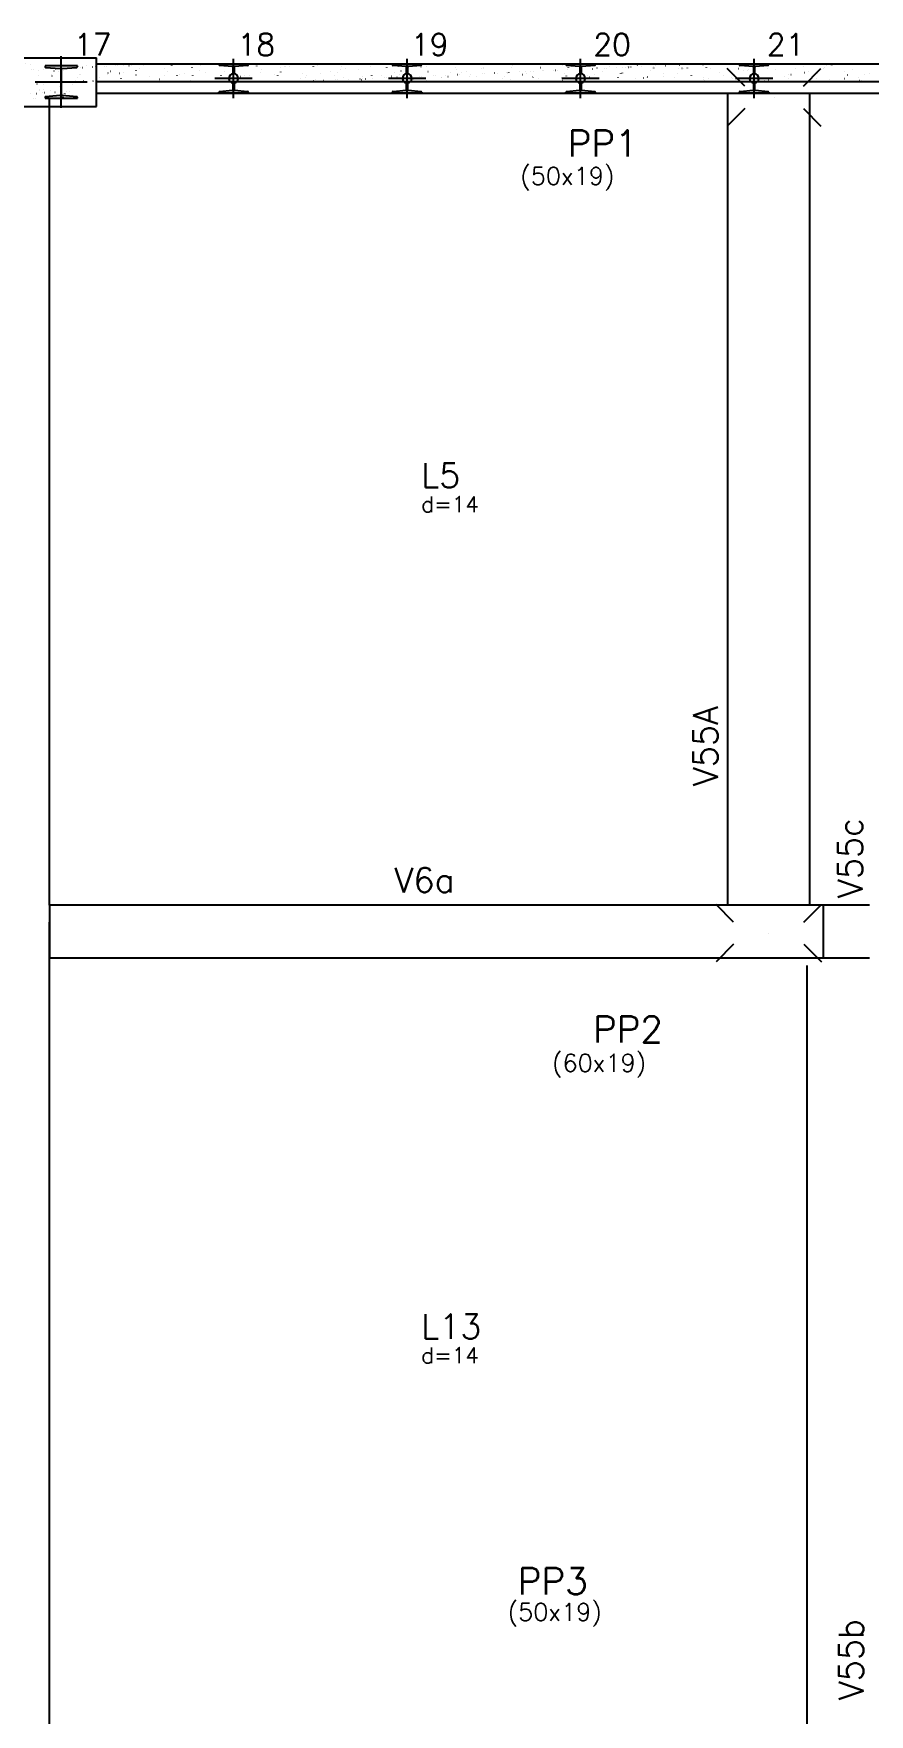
# Model space of a CAD drawing. Extents: x -40810 to 33675, y -2018 to 21213.
# Drawn here: x -4552 to -3839, y 11349 to 12781 of the extents above; entities that cross this region are included whole.
import ezdxf

# ---------------------------------------------------------------- set-up
doc = ezdxf.new("R2010")
doc.units = 0
doc.layers.get('0').update_dxf_attribs({"color": 1, "lineweight": 9})
for name, color, linetype in [('1', 5, 'Continuous'), ('10', 7, 'Continuous'), ('12', 3, 'Continuous'), ('13', 7, 'Continuous'), ('19', 5, 'Continuous'), ('242', 3, 'Continuous'), ('32', 4, 'Continuous'), ('49', 20, 'Continuous'), ('51', 6, 'Continuous'), ('52', 21, 'Continuous'), ('6', 6, 'Continuous'), ('8', 5, 'Continuous'), ('9', 3, 'Continuous'), ('STEPHANIE', 6, 'Continuous')]:
    doc.layers.add(name, color=color, linetype=linetype)
doc.styles.get("Standard").update_dxf_attribs({"font": 'romans.shx', "width": 0.8})

# ---------------------------------------------------------------- blocks, each defined once
blk = doc.blocks.new('_H9EFD498501-005')
for p, q in [((2368.807335, 4541.871545), (2368.852993, 4541.931047)), ((2399.758076, 4541.983515), (2399.767866, 4542.057873)), ((2415.478497, 4542.237576), (2415.553425, 4542.240848)), ((2425.59386, 4542.679223), (2425.668788, 4542.682494)), ((2427.467075, 4542.761009), (2427.542004, 4542.76428)), ((2430.562682, 4542.729282), (2430.635905, 4542.745515)), ((2482.78627, 4542.369462), (2482.79606, 4542.443821)), ((2485.835219, 4542.092351), (2485.908442, 4542.108584)), ((2565.711675, 4541.974647), (2565.721464, 4542.049006)), ((2589.550091, 4542.966596), (2589.559881, 4543.040954)), ((2602.238069, 4542.117126), (2602.311292, 4542.133359)), ((2722.66814, 4543.034715), (2722.741363, 4543.050948)), ((2755.50369, 4542.957729), (2755.513479, 4543.032087)), ((2758.002545, 4543.069584), (2758.014964, 4543.085768)), ((2777.940677, 4542.397784), (2778.0139, 4542.414017)), ((2806.352322, 4542.82886), (2806.397979, 4542.888361)), ((2838.355673, 4542.005226), (2838.365463, 4542.079584)), ((2854.702098, 4542.588136), (2854.747755, 4542.647638)), ((2872.569463, 4542.090464), (2872.644391, 4542.093736)), ((2874.442678, 4542.17225), (2874.517607, 4542.175522)), ((2883.284255, 4542.558282), (2883.359184, 4542.561554)), ((2893.399618, 4542.999928), (2893.474547, 4543.0032)), ((2894.343527, 4542.422559), (2894.41675, 4542.438792)), ((2895.272834, 4543.081715), (2895.347762, 4543.084986)), ((2903.051875, 4542.347412), (2903.097532, 4542.406914)), ((2921.383867, 4542.391174), (2921.393657, 4542.465532)), ((2951.401651, 4542.106689), (2951.447308, 4542.16619)), ((2999.751428, 4541.865965), (2999.797085, 4541.925466)), ((3004.309272, 4541.996359), (3004.319062, 4542.070717)), ((3028.147688, 4542.988308), (3028.157478, 4543.062666)), ((2360.773341, 4540.147915), (2360.773341, 4540.147915)), ((2360.773341, 4540.147915), (2360.773341, 4540.147915)), ((2360.773341, 4539.849098), (2360.773341, 4539.849098)), ((2360.773341, 4539.849098), (2360.773341, 4539.849098)), ((2360.773341, 4539.849098), (2360.773341, 4539.849098)), ((2360.773341, 4531.401439), (2360.773341, 4531.401439)), ((2361.744038, 4540.363114), (2361.81726, 4540.379347)), ((2362.366668, 4528.085768), (2362.366668, 4528.085768)), ((2362.366668, 4528.085768), (2362.366668, 4528.085768)), ((2362.552312, 4533.719839), (2362.597969, 4533.779341)), ((2363.103394, 4539.95083), (2363.178322, 4539.954101)), ((2363.168347, 4534.175131), (2363.178137, 4534.249489)), ((2364.510057, 4528.085768), (2364.510057, 4528.085768)), ((2364.976609, 4540.032616), (2365.051538, 4540.035888)), ((2366.127146, 4528.444268), (2366.200368, 4528.460501)), ((2373.818186, 4540.418648), (2373.893114, 4540.421919)), ((2374.22058, 4528.085768), (2374.22058, 4528.085768)), ((2374.255451, 4528.350644), (2374.265241, 4528.425002)), ((2375.91966, 4540.991566), (2375.92945, 4541.065924)), ((2379.307142, 4531.366203), (2379.380364, 4531.382436)), ((2382.496382, 4528.085768), (2382.496382, 4528.085768)), ((2382.496382, 4528.085768), (2382.496382, 4528.085768)), ((2383.933549, 4540.860294), (2384.008478, 4540.863566)), ((2385.806764, 4540.94208), (2385.881693, 4540.945352)), ((2386.074491, 4528.085768), (2386.074491, 4528.085768)), ((2386.784271, 4533.673854), (2386.829929, 4533.733356)), ((2387.006764, 4535.167079), (2387.016553, 4535.241438)), ((2389.18127, 4536.797683), (2389.226927, 4536.857185)), ((2392.925152, 4541.676806), (2392.970809, 4541.736308)), ((2394.648341, 4541.328112), (2394.72327, 4541.331383)), ((2396.514359, 4535.180951), (2396.587581, 4535.197184)), ((2397.928403, 4528.085768), (2397.928403, 4528.085768)), ((2397.928403, 4528.085768), (2397.928403, 4528.085768)), ((2397.928403, 4528.085768), (2397.928403, 4528.085768)), ((2398.270078, 4530.681043), (2398.279867, 4530.755402)), ((2400.175469, 4535.992599), (2400.248691, 4536.008832)), ((2404.763704, 4541.769758), (2404.838633, 4541.77303)), ((2406.63692, 4541.851545), (2406.711848, 4541.854816)), ((2406.763627, 4528.085768), (2406.763627, 4528.085768)), ((2406.763627, 4528.085768), (2406.763627, 4528.085768)), ((2406.763627, 4528.085768), (2406.763627, 4528.085768)), ((2407.158205, 4528.599993), (2407.203863, 4528.659494)), ((2409.782315, 4528.085768), (2409.782315, 4528.085768)), ((2409.782315, 4528.085768), (2409.782315, 4528.085768)), ((2409.782315, 4528.085768), (2409.782315, 4528.085768)), ((2410.902088, 4533.479116), (2410.947745, 4533.538617)), ((2411.02139, 4537.497479), (2411.03118, 4537.571837)), ((2413.355465, 4538.914534), (2413.428687, 4538.930767)), ((2417.157112, 4541.630821), (2417.202769, 4541.690323)), ((2421.636227, 4528.085768), (2421.636227, 4528.085768)), ((2421.636227, 4528.085768), (2421.636227, 4528.085768)), ((2422.181915, 4532.23068), (2422.191704, 4532.305038)), ((2422.655606, 4528.085768), (2422.655606, 4528.085768)), ((2422.655606, 4528.085768), (2422.655606, 4528.085768)), ((2430.918569, 4529.917623), (2430.991791, 4529.933856)), ((2431.030872, 4528.085768), (2431.030872, 4528.085768)), ((2431.030872, 4528.085768), (2431.030872, 4528.085768)), ((2433.490139, 4528.085768), (2433.490139, 4528.085768)), ((2433.490139, 4528.085768), (2433.490139, 4528.085768)), ((2434.933228, 4539.047115), (2434.943017, 4539.121473)), ((2435.134048, 4533.433131), (2435.179705, 4533.492632)), ((2437.531046, 4536.556959), (2437.576703, 4536.616461)), ((2441.274929, 4541.436082), (2441.320586, 4541.495584)), ((2445.344051, 4528.085768), (2445.344051, 4528.085768)), ((2446.020331, 4533.222628), (2446.030121, 4533.296986)), ((2448.125786, 4533.732371), (2448.199008, 4533.748604)), ((2451.786896, 4534.54402), (2451.860118, 4534.560252)), ((2455.298117, 4528.085768), (2455.298117, 4528.085768)), ((2455.298117, 4528.085768), (2455.298117, 4528.085768)), ((2455.298117, 4528.085768), (2455.298117, 4528.085768)), ((2455.507982, 4528.359269), (2455.553639, 4528.41877)), ((2457.197963, 4528.085768), (2457.197963, 4528.085768)), ((2457.197963, 4528.085768), (2457.197963, 4528.085768)), ((2457.197963, 4528.085768), (2457.197963, 4528.085768)), ((2457.283645, 4528.736592), (2457.293435, 4528.81095)), ((2458.771644, 4540.039063), (2458.781433, 4540.113422)), ((2459.251865, 4533.238392), (2459.297522, 4533.297893)), ((2464.966892, 4537.465954), (2465.040114, 4537.482187)), ((2465.506888, 4541.390097), (2465.552546, 4541.449599)), ((2469.051874, 4528.085768), (2469.051874, 4528.085768)), ((2469.051874, 4528.085768), (2469.051874, 4528.085768)), ((2469.051874, 4528.085768), (2469.051874, 4528.085768)), ((2470.034958, 4535.553027), (2470.044747, 4535.627386)), ((2479.565362, 4528.085768), (2479.565362, 4528.085768)), ((2479.565362, 4528.085768), (2479.565362, 4528.085768)), ((2480.801154, 4528.085768), (2480.801154, 4528.085768)), ((2480.801154, 4528.085768), (2480.801154, 4528.085768)), ((2480.905786, 4528.085768), (2480.905786, 4528.085768)), ((2480.905786, 4528.085768), (2480.905786, 4528.085768)), ((2481.195482, 4530.286228), (2481.205272, 4530.360587)), ((2482.174109, 4541.280702), (2482.247331, 4541.296935)), ((2482.529996, 4528.469043), (2482.603218, 4528.485276)), ((2483.483824, 4533.192407), (2483.529481, 4533.251908)), ((2485.880822, 4536.316236), (2485.92648, 4536.375737)), ((2489.624705, 4541.195359), (2489.670362, 4541.25486)), ((2492.759698, 4528.085768), (2492.759698, 4528.085768)), ((2492.759698, 4528.085768), (2492.759698, 4528.085768)), ((2493.946795, 4537.102664), (2493.956584, 4537.177022)), ((2499.737213, 4532.283791), (2499.810435, 4532.300024)), ((2503.398323, 4533.09544), (2503.471545, 4533.111673)), ((2503.832608, 4528.085768), (2503.832608, 4528.085768)), ((2503.832608, 4528.085768), (2503.832608, 4528.085768)), ((2503.832608, 4528.085768), (2503.832608, 4528.085768)), ((2503.857758, 4528.118545), (2503.903415, 4528.178047)), ((2504.61361, 4528.085768), (2504.61361, 4528.085768)), ((2505.033899, 4531.278177), (2505.043688, 4531.352535)), ((2507.601641, 4532.997668), (2507.647298, 4533.05717)), ((2513.856665, 4541.149374), (2513.902322, 4541.208875)), ((2516.467522, 4528.085768), (2516.467522, 4528.085768)), ((2516.578319, 4536.017374), (2516.651541, 4536.033607)), ((2517.785211, 4538.094612), (2517.795001, 4538.16897)), ((2528.099853, 4528.085768), (2528.099853, 4528.085768)), ((2528.099853, 4528.085768), (2528.099853, 4528.085768)), ((2528.321434, 4528.085768), (2528.321434, 4528.085768)), ((2528.321434, 4528.085768), (2528.321434, 4528.085768)), ((2528.321434, 4528.085768), (2528.321434, 4528.085768)), ((2529.048525, 4533.608576), (2529.058315, 4533.682934)), ((2531.833601, 4532.951683), (2531.879258, 4533.011185)), ((2533.785536, 4539.832123), (2533.858758, 4539.848356)), ((2534.230599, 4536.075512), (2534.276256, 4536.135013)), ((2537.446646, 4540.643771), (2537.519868, 4540.660004)), ((2537.974482, 4540.954635), (2538.020139, 4541.014136)), ((2538.946702, 4528.085768), (2538.946702, 4528.085768)), ((2538.946702, 4528.085768), (2538.946702, 4528.085768)), ((2538.946702, 4528.085768), (2538.946702, 4528.085768)), ((2540.175346, 4528.085768), (2540.175346, 4528.085768)), ((2540.175346, 4528.085768), (2540.175346, 4528.085768)), ((2540.20905, 4528.341777), (2540.218839, 4528.416135)), ((2541.799838, 4540.425011), (2541.809627, 4540.49937)), ((2551.34864, 4530.835211), (2551.421862, 4530.851444)), ((2551.809183, 4528.085768), (2551.809183, 4528.085768)), ((2551.809183, 4528.085768), (2551.809183, 4528.085768)), ((2551.809183, 4528.085768), (2551.809183, 4528.085768)), ((2552.029257, 4528.085768), (2552.029257, 4528.085768)), ((2552.029257, 4528.085768), (2552.029257, 4528.085768)), ((2552.367098, 4528.085768), (2552.367098, 4528.085768)), ((2552.960362, 4535.158212), (2552.970152, 4535.232571)), ((2555.00975, 4531.64686), (2555.082972, 4531.663093)), ((2555.951418, 4532.756944), (2555.997075, 4532.816446)), ((2560.117131, 4528.448501), (2560.19206, 4528.451772)), ((2561.990347, 4528.530287), (2562.065276, 4528.533559)), ((2562.206441, 4540.90865), (2562.252098, 4540.968151)), ((2563.883169, 4528.085768), (2563.883169, 4528.085768)), ((2564.047466, 4529.333725), (2564.057255, 4529.408084)), ((2568.189746, 4534.568795), (2568.262968, 4534.585028)), ((2570.831924, 4528.916319), (2570.906852, 4528.91959)), ((2575.737081, 4528.085768), (2575.737081, 4528.085768)), ((2576.634343, 4528.085768), (2576.634343, 4528.085768)), ((2576.634343, 4528.085768), (2576.634343, 4528.085768)), ((2576.798779, 4536.150161), (2576.808568, 4536.224519)), ((2580.183377, 4532.710959), (2580.229034, 4532.770461)), ((2580.947287, 4529.357965), (2581.022216, 4529.361236)), ((2582.580375, 4535.834788), (2582.626032, 4535.89429)), ((2582.820502, 4529.439751), (2582.895431, 4529.443023)), ((2585.396963, 4538.383543), (2585.470185, 4538.399776)), ((2586.324258, 4540.713911), (2586.369915, 4540.773413)), ((2587.590993, 4528.085768), (2587.590993, 4528.085768)), ((2587.590993, 4528.085768), (2587.590993, 4528.085768)), ((2587.590993, 4528.085768), (2587.590993, 4528.085768)), ((2588.062093, 4531.664125), (2588.071882, 4531.738483)), ((2589.058073, 4539.195191), (2589.131295, 4539.211424)), ((2591.662079, 4529.825783), (2591.737008, 4529.829054)), ((2597.09225, 4528.085768), (2597.09225, 4528.085768)), ((2597.09225, 4528.085768), (2597.09225, 4528.085768)), ((2597.09225, 4528.085768), (2597.09225, 4528.085768)), ((2599.444905, 4528.085768), (2599.444905, 4528.085768)), ((2599.444905, 4528.085768), (2599.444905, 4528.085768)), ((2599.444905, 4528.085768), (2599.444905, 4528.085768)), ((2600.813405, 4538.48056), (2600.823195, 4538.554918)), ((2600.901588, 4528.085768), (2600.901588, 4528.085768)), ((2601.777442, 4530.267429), (2601.852371, 4530.270701)), ((2602.960067, 4529.386632), (2603.033289, 4529.402865)), ((2603.650658, 4530.349216), (2603.725586, 4530.352487)), ((2604.301194, 4532.516221), (2604.346851, 4532.575722)), ((2606.621177, 4530.19828), (2606.694399, 4530.214513)), ((2610.556218, 4540.667926), (2610.601875, 4540.727428)), ((2611.298817, 4528.085768), (2611.298817, 4528.085768)), ((2611.298817, 4528.085768), (2611.298817, 4528.085768)), ((2611.97393, 4533.213761), (2611.983719, 4533.288119)), ((2612.492235, 4530.735247), (2612.567163, 4530.738519)), ((2619.801173, 4533.120215), (2619.874395, 4533.136448)), ((2622.607598, 4531.176893), (2622.682526, 4531.180165)), ((2623.152729, 4528.085768), (2623.152729, 4528.085768)), ((2623.152729, 4528.085768), (2623.152729, 4528.085768)), ((2624.480813, 4531.25868), (2624.555742, 4531.261951)), ((2624.725242, 4540.030196), (2624.735032, 4540.104555)), ((2625.168833, 4528.085768), (2625.168833, 4528.085768)), ((2625.168833, 4528.085768), (2625.168833, 4528.085768)), ((2628.533154, 4532.470236), (2628.578811, 4532.529737)), ((2630.930152, 4535.594064), (2630.975809, 4535.653566)), ((2633.32239, 4531.644711), (2633.397319, 4531.647983)), ((2634.674035, 4540.473187), (2634.719692, 4540.532689)), ((2635.00664, 4528.085768), (2635.00664, 4528.085768)), ((2635.812346, 4534.205709), (2635.822135, 4534.280068)), ((2637.00839, 4536.934963), (2637.081612, 4536.951196)), ((2640.6695, 4537.746612), (2640.742722, 4537.762845)), ((2643.437753, 4532.086358), (2643.512682, 4532.089629)), ((2645.310969, 4532.168144), (2645.385897, 4532.171415)), ((2646.860552, 4528.085768), (2646.860552, 4528.085768)), ((2646.860552, 4528.085768), (2646.860552, 4528.085768)), ((2646.860552, 4528.085768), (2646.860552, 4528.085768)), ((2647.07566, 4529.719673), (2647.085449, 4529.794032)), ((2648.563659, 4541.022145), (2648.573448, 4541.096503)), ((2649.436078, 4528.085768), (2649.436078, 4528.085768)), ((2652.650971, 4532.275497), (2652.696628, 4532.334998)), ((2653.849496, 4540.668546), (2653.922718, 4540.684779)), ((2654.152545, 4532.554176), (2654.227474, 4532.557447)), ((2655.237798, 4528.085768), (2655.237798, 4528.085768)), ((2658.232604, 4528.7497), (2658.305826, 4528.765933)), ((2658.714464, 4528.085768), (2658.714464, 4528.085768)), ((2658.714464, 4528.085768), (2658.714464, 4528.085768)), ((2658.714464, 4528.085768), (2658.714464, 4528.085768)), ((2658.905994, 4540.427202), (2658.951651, 4540.486704)), ((2659.826973, 4536.536109), (2659.836762, 4536.610467)), ((2664.267909, 4532.995822), (2664.342837, 4532.999093)), ((2666.141124, 4533.077608), (2666.216053, 4533.08088)), ((2670.568376, 4528.085768), (2670.568376, 4528.085768)), ((2670.568376, 4528.085768), (2670.568376, 4528.085768)), ((2670.987497, 4531.26931), (2670.997287, 4531.343668)), ((2671.4126, 4531.671635), (2671.485822, 4531.687868)), ((2673.703324, 4528.085768), (2673.703324, 4528.085768)), ((2673.703324, 4528.085768), (2673.703324, 4528.085768)), ((2674.982701, 4533.46364), (2675.057629, 4533.466911)), ((2676.88293, 4532.229512), (2676.928587, 4532.289013)), ((2679.279928, 4535.353341), (2679.325585, 4535.412842)), ((2682.422288, 4528.085768), (2682.422288, 4528.085768)), ((2682.422288, 4528.085768), (2682.422288, 4528.085768)), ((2683.023811, 4540.232464), (2683.069468, 4540.291965)), ((2683.73881, 4538.085745), (2683.748599, 4538.160103)), ((2685.098064, 4533.905286), (2685.172993, 4533.908558)), ((2686.971279, 4533.987072), (2687.046208, 4533.990344)), ((2688.619817, 4535.486383), (2688.693039, 4535.502616)), ((2692.280927, 4536.298032), (2692.354149, 4536.314265)), ((2694.2762, 4528.085768), (2694.2762, 4528.085768)), ((2694.825913, 4532.261258), (2694.835703, 4532.335617)), ((2695.812856, 4534.373104), (2695.887785, 4534.376375)), ((2697.970569, 4528.085768), (2697.970569, 4528.085768)), ((2701.000747, 4532.034773), (2701.046404, 4532.094275)), ((2705.460923, 4539.219967), (2705.534145, 4539.2362)), ((2705.928219, 4534.81475), (2706.003148, 4534.818022)), ((2706.130112, 4528.085768), (2706.130112, 4528.085768)), ((2707.255771, 4540.186479), (2707.301428, 4540.24598)), ((2707.577226, 4539.077693), (2707.587015, 4539.152052)), ((2707.801435, 4534.896537), (2707.876363, 4534.899808)), ((2713.383346, 4528.085768), (2713.383346, 4528.085768)), ((2713.383346, 4528.085768), (2713.383346, 4528.085768)), ((2716.643012, 4535.282568), (2716.71794, 4535.28584)), ((2717.984023, 4528.085768), (2717.984023, 4528.085768)), ((2717.984023, 4528.085768), (2717.984023, 4528.085768)), ((2717.984023, 4528.085768), (2717.984023, 4528.085768)), ((2718.84054, 4534.591657), (2718.850329, 4534.666016)), ((2722.237814, 4528.085768), (2722.237814, 4528.085768)), ((2722.237814, 4528.085768), (2722.237814, 4528.085768)), ((2723.024027, 4530.223055), (2723.097249, 4530.239288)), ((2725.232707, 4531.988788), (2725.278364, 4532.04829)), ((2726.758375, 4535.724215), (2726.833303, 4535.727486)), ((2727.629705, 4535.112617), (2727.675362, 4535.172118)), ((2728.63159, 4535.806001), (2728.706519, 4535.809272)), ((2729.837935, 4528.085768), (2729.837935, 4528.085768)), ((2729.837935, 4528.085768), (2729.837935, 4528.085768)), ((2730.001065, 4529.324858), (2730.010854, 4529.399217)), ((2731.373588, 4539.99174), (2731.419245, 4540.051241)), ((2731.591853, 4541.408093), (2731.601642, 4541.482451)), ((2737.473167, 4536.192032), (2737.548096, 4536.195304)), ((2740.231244, 4534.037803), (2740.304466, 4534.054036)), ((2741.691847, 4528.085768), (2741.691847, 4528.085768)), ((2741.691847, 4528.085768), (2741.691847, 4528.085768)), ((2742.752377, 4536.141294), (2742.762167, 4536.215652)), ((2743.892354, 4534.849452), (2743.965576, 4534.865685)), ((2746.505059, 4528.085768), (2746.505059, 4528.085768)), ((2747.58853, 4536.633679), (2747.663459, 4536.63695)), ((2749.350523, 4531.794049), (2749.396181, 4531.853551)), ((2749.461746, 4536.715465), (2749.536674, 4536.718737)), ((2753.545759, 4528.085768), (2753.545759, 4528.085768)), ((2753.839481, 4530.316807), (2753.84927, 4530.391165)), ((2755.605547, 4539.945755), (2755.651204, 4540.005256)), ((2757.07235, 4537.771387), (2757.145572, 4537.78762)), ((2758.303322, 4537.101497), (2758.378251, 4537.104768)), ((2765.399671, 4528.085768), (2765.399671, 4528.085768)), ((2766.590793, 4537.133242), (2766.600583, 4537.207601)), ((2768.418686, 4537.543143), (2768.493614, 4537.546414)), ((2770.291901, 4537.624929), (2770.36683, 4537.628201)), ((2770.772304, 4528.085768), (2770.772304, 4528.085768)), ((2770.772304, 4528.085768), (2770.772304, 4528.085768)), ((2771.528895, 4528.085768), (2771.528895, 4528.085768)), ((2771.528895, 4528.085768), (2771.528895, 4528.085768)), ((2773.582483, 4531.748064), (2773.62814, 4531.807566)), ((2774.279567, 4541.586135), (2774.352789, 4541.602368)), ((2774.635454, 4528.774475), (2774.708676, 4528.790708)), ((2775.979481, 4534.871893), (2776.025138, 4534.931395)), ((2777.253583, 4528.085768), (2777.253583, 4528.085768)), ((2777.253583, 4528.085768), (2777.253583, 4528.085768)), ((2777.253583, 4528.085768), (2777.253583, 4528.085768)), ((2777.854107, 4532.647206), (2777.863897, 4532.721564)), ((2779.133478, 4538.010961), (2779.208406, 4538.014232)), ((2779.723364, 4539.751016), (2779.769021, 4539.810518)), ((2789.107495, 4528.085768), (2789.107495, 4528.085768)), ((2789.107495, 4528.085768), (2789.107495, 4528.085768)), ((2789.107495, 4528.085768), (2789.107495, 4528.085768)), ((2789.248841, 4538.452607), (2789.32377, 4538.455879)), ((2790.60542, 4539.463641), (2790.61521, 4539.538)), ((2791.122057, 4538.534394), (2791.196985, 4538.537665)), ((2791.842671, 4532.589224), (2791.915893, 4532.605457)), ((2795.039549, 4528.085768), (2795.039549, 4528.085768)), ((2795.503781, 4533.400872), (2795.577003, 4533.417105)), ((2797.7003, 4531.553326), (2797.745957, 4531.612827)), ((2799.963633, 4538.920425), (2800.038562, 4538.923697)), ((2800.961406, 4528.085768), (2800.961406, 4528.085768)), ((2800.961406, 4528.085768), (2800.961406, 4528.085768)), ((2801.765945, 4534.196842), (2801.775734, 4534.271201)), ((2803.955324, 4539.705031), (2804.000981, 4539.764533)), ((2808.683777, 4536.322807), (2808.756999, 4536.33904)), ((2810.078997, 4539.362071), (2810.153925, 4539.365343)), ((2811.952212, 4539.443858), (2812.027141, 4539.447129)), ((2812.815318, 4528.085768), (2812.815318, 4528.085768)), ((2812.853048, 4528.372356), (2812.862838, 4528.446714)), ((2814.517257, 4541.013278), (2814.527047, 4541.087636)), ((2819.306795, 4528.085768), (2819.306795, 4528.085768)), ((2819.306795, 4528.085768), (2819.306795, 4528.085768)), ((2820.793789, 4539.829889), (2820.868717, 4539.833161)), ((2821.93226, 4531.50734), (2821.977917, 4531.566842)), ((2824.329258, 4534.631169), (2824.374915, 4534.690671)), ((2824.66923, 4528.085768), (2824.66923, 4528.085768)), ((2825.604361, 4535.188791), (2825.61415, 4535.263149)), ((2825.890994, 4540.137555), (2825.964216, 4540.153788)), ((2828.07314, 4539.510292), (2828.118798, 4539.569794)), ((2829.552104, 4540.949204), (2829.625326, 4540.965437)), ((2829.674443, 4528.085768), (2829.674443, 4528.085768)), ((2829.674443, 4528.085768), (2829.674443, 4528.085768)), ((2829.674443, 4528.085768), (2829.674443, 4528.085768)), ((2830.909152, 4540.271536), (2830.984081, 4540.274807)), ((2832.782367, 4540.353322), (2832.857296, 4540.356593)), ((2836.523142, 4528.085768), (2836.523142, 4528.085768)), ((2836.523142, 4528.085768), (2836.523142, 4528.085768)), ((2836.523142, 4528.085768), (2836.523142, 4528.085768)), ((2836.867675, 4530.702755), (2836.877464, 4530.777113)), ((2841.623944, 4540.739354), (2841.698873, 4540.742625)), ((2843.454098, 4531.140644), (2843.52732, 4531.156877)), ((2843.57404, 4528.085768), (2843.57404, 4528.085768)), ((2846.050076, 4531.312602), (2846.095733, 4531.372103)), ((2847.115208, 4531.952292), (2847.18843, 4531.968525)), ((2848.377054, 4528.085768), (2848.377054, 4528.085768)), ((2848.377054, 4528.085768), (2848.377054, 4528.085768)), ((2848.377054, 4528.085768), (2848.377054, 4528.085768)), ((2849.618987, 4537.51919), (2849.628777, 4537.593548)), ((2851.739307, 4541.181), (2851.814236, 4541.184271)), ((2852.3051, 4539.464307), (2852.350757, 4539.523809)), ((2853.612523, 4541.262786), (2853.687451, 4541.266058)), ((2860.230966, 4528.085768), (2860.230966, 4528.085768)), ((2860.230966, 4528.085768), (2860.230966, 4528.085768)), ((2860.295204, 4534.874227), (2860.368426, 4534.89046)), ((2860.779512, 4532.252391), (2860.789302, 4532.326749)), ((2862.4541, 4541.648818), (2862.529028, 4541.652089)), ((2867.841285, 4528.085768), (2867.841285, 4528.085768)), ((2867.841285, 4528.085768), (2867.841285, 4528.085768)), ((2870.282036, 4531.266617), (2870.327693, 4531.326118)), ((2872.084878, 4528.085768), (2872.084878, 4528.085768)), ((2872.084878, 4528.085768), (2872.084878, 4528.085768)), ((2872.679034, 4534.390445), (2872.724691, 4534.449947)), ((2873.530825, 4539.068826), (2873.540614, 4539.143185)), ((2876.422917, 4539.269569), (2876.468574, 4539.32907)), ((2877.502421, 4538.688975), (2877.575643, 4538.705208)), ((2881.163531, 4539.500624), (2881.236753, 4539.516857)), ((2883.938789, 4528.085768), (2883.938789, 4528.085768)), ((2884.617928, 4533.24434), (2884.627718, 4533.318698)), ((2887.819991, 4528.085768), (2887.819991, 4528.085768)), ((2887.819991, 4528.085768), (2887.819991, 4528.085768)), ((2887.819991, 4528.085768), (2887.819991, 4528.085768)), ((2892.10853, 4528.085768), (2892.10853, 4528.085768)), ((2894.399853, 4531.071878), (2894.44551, 4531.131379)), ((2895.065525, 4529.692064), (2895.138747, 4529.708297)), ((2895.792701, 4528.085768), (2895.792701, 4528.085768)), ((2895.792701, 4528.085768), (2895.792701, 4528.085768)), ((2895.792701, 4528.085768), (2895.792701, 4528.085768)), ((2895.881242, 4528.758303), (2895.891032, 4528.832662)), ((2897.369241, 4540.060775), (2897.37903, 4540.135133)), ((2898.726635, 4530.503713), (2898.799857, 4530.519946)), ((2900.654876, 4539.223584), (2900.700534, 4539.283085)), ((2907.646613, 4528.085768), (2907.646613, 4528.085768)), ((2907.646613, 4528.085768), (2907.646613, 4528.085768)), ((2907.646613, 4528.085768), (2907.646613, 4528.085768)), ((2908.632555, 4535.574739), (2908.642344, 4535.649097)), ((2911.906631, 4533.425647), (2911.979853, 4533.44188)), ((2916.375775, 4528.085768), (2916.375775, 4528.085768)), ((2916.375775, 4528.085768), (2916.375775, 4528.085768)), ((2918.631812, 4531.025893), (2918.67747, 4531.085394)), ((2919.500525, 4528.085768), (2919.500525, 4528.085768)), ((2919.500525, 4528.085768), (2919.500525, 4528.085768)), ((2919.79308, 4530.30794), (2919.802869, 4530.382298)), ((2921.028811, 4534.149722), (2921.074468, 4534.209223)), ((2924.772693, 4539.028845), (2924.81835, 4539.088346)), ((2929.113848, 4537.240396), (2929.18707, 4537.256629)), ((2931.354437, 4528.085768), (2931.354437, 4528.085768)), ((2931.354437, 4528.085768), (2931.354437, 4528.085768)), ((2932.544392, 4537.124375), (2932.554182, 4537.198733)), ((2932.774958, 4538.052044), (2932.84818, 4538.068277)), ((2940.64302, 4528.085768), (2940.64302, 4528.085768)), ((2942.749629, 4530.831154), (2942.795286, 4530.890656)), ((2943.208349, 4528.085768), (2943.208349, 4528.085768)), ((2943.631496, 4531.299888), (2943.641285, 4531.374247)), ((2945.954954, 4540.973979), (2946.028176, 4540.990212)), ((2945.965539, 4528.085768), (2945.965539, 4528.085768)), ((2945.965539, 4528.085768), (2945.965539, 4528.085768)), ((2945.965539, 4528.085768), (2945.965539, 4528.085768)), ((2946.676952, 4528.243484), (2946.750174, 4528.259717)), ((2949.004653, 4538.98286), (2949.05031, 4539.042361)), ((2950.338062, 4529.055133), (2950.411284, 4529.071366)), ((2955.062261, 4528.085768), (2955.062261, 4528.085768)), ((2956.382808, 4538.116324), (2956.392598, 4538.190682)), ((2963.518058, 4531.977068), (2963.59128, 4531.993301)), ((2964.910265, 4528.085768), (2964.910265, 4528.085768)), ((2964.910265, 4528.085768), (2964.910265, 4528.085768)), ((2966.916172, 4528.085768), (2966.916172, 4528.085768)), ((2966.916172, 4528.085768), (2966.916172, 4528.085768)), ((2966.916172, 4528.085768), (2966.916172, 4528.085768)), ((2966.981589, 4530.785169), (2967.027246, 4530.844671)), ((2967.646122, 4533.630287), (2967.655912, 4533.704646)), ((2969.378587, 4533.908998), (2969.424244, 4533.968499)), ((2973.12247, 4538.788121), (2973.168127, 4538.847623)), ((2978.770084, 4528.085768), (2978.770084, 4528.085768)), ((2978.770084, 4528.085768), (2978.770084, 4528.085768)), ((2978.806647, 4528.363488), (2978.816436, 4528.437847)), ((2980.397435, 4540.446723), (2980.407224, 4540.521081)), ((2980.725275, 4535.791816), (2980.798497, 4535.808049)), ((2984.386385, 4536.603464), (2984.459607, 4536.619697)), ((2989.177511, 4528.085768), (2989.177511, 4528.085768)), ((2990.623996, 4528.085768), (2990.623996, 4528.085768)), ((2990.623996, 4528.085768), (2990.623996, 4528.085768)), ((2991.099406, 4530.59043), (2991.145063, 4530.649932)), ((2991.55796, 4535.179924), (2991.567749, 4535.254282)), ((2997.354429, 4538.742136), (2997.400087, 4538.801637)), ((2997.566381, 4539.525399), (2997.639603, 4539.541632)), ((3002.477908, 4528.085768), (3002.477908, 4528.085768)), ((3002.645063, 4529.355437), (3002.654853, 4529.429795)), ((3004.111087, 4528.085768), (3004.111087, 4528.085768)), ((3004.111087, 4528.085768), (3004.111087, 4528.085768)), ((3012.26957, 4528.085768), (3012.26957, 4528.085768)), ((3012.26957, 4528.085768), (3012.26957, 4528.085768)), ((3013.444756, 4528.085768), (3013.444756, 4528.085768)), ((3013.444756, 4528.085768), (3013.444756, 4528.085768)), ((3014.33182, 4528.085768), (3014.33182, 4528.085768)), ((3015.129485, 4530.528488), (3015.202707, 4530.544721)), ((3015.331365, 4530.544445), (3015.377022, 4530.603947)), ((3015.396376, 4536.171872), (3015.406165, 4536.246231)), ((3017.728363, 4533.668274), (3017.774021, 4533.727776)), ((3017.807527, 4528.32756), (3017.882455, 4528.330832)), ((3021.472246, 4538.547397), (3021.517903, 4538.606899)), ((3026.185732, 4528.085768), (3026.185732, 4528.085768)), ((3026.185732, 4528.085768), (3026.185732, 4528.085768)), ((3026.185732, 4528.085768), (3026.185732, 4528.085768)), ((3026.65969, 4531.685836), (3026.669479, 4531.760194)), ((3027.92289, 4528.769207), (3027.997819, 4528.772478)), ((3029.796105, 4528.850993), (3029.871034, 4528.854264)), ((3032.336702, 4534.343236), (3032.409924, 4534.359469)), ((3035.997812, 4535.154885), (3036.071034, 4535.171118))]:
    blk.add_line(p, q)
blk = doc.blocks.new('_H9EFD498501-006')
for p, q in [((2138.457224, 4542.42385), (2138.530447, 4542.440083)), ((2150.952494, 4542.944885), (2150.962283, 4543.019243)), ((2151.17627, 4542.880425), (2151.221927, 4542.939927)), ((2175.40823, 4542.83444), (2175.453887, 4542.893942)), ((2199.526047, 4542.639701), (2199.571704, 4542.699203)), ((2223.758006, 4542.593716), (2223.803663, 4542.653218)), ((2247.875823, 4542.398978), (2247.92148, 4542.458479)), ((2272.107783, 4542.352993), (2272.15344, 4542.412494)), ((2296.225599, 4542.158254), (2296.271257, 4542.217755)), ((2316.906093, 4542.936017), (2316.915882, 4543.010376)), ((2320.457559, 4542.112269), (2320.503216, 4542.17177)), ((2344.575376, 4541.91753), (2344.621033, 4541.977032)), ((2133.226661, 4541.264262), (2133.226661, 4541.264262)), ((2133.226661, 4541.264262), (2133.226661, 4541.264262)), ((2133.226661, 4541.264262), (2133.226661, 4541.264262)), ((2133.226661, 4529.914195), (2133.226661, 4529.914195)), ((2133.226661, 4529.914195), (2133.226661, 4529.914195)), ((2133.226661, 4529.914195), (2133.226661, 4529.914195)), ((2133.226661, 4528.373704), (2133.226661, 4528.373704)), ((2133.226661, 4528.373704), (2133.226661, 4528.373704)), ((2133.971684, 4529.946723), (2134.046613, 4529.949995)), ((2135.844899, 4530.02851), (2135.919828, 4530.031781)), ((2138.201181, 4536.128449), (2138.210971, 4536.202808)), ((2138.813111, 4529.61219), (2138.886333, 4529.628423)), ((2144.686476, 4530.414541), (2144.761405, 4530.417813)), ((2145.035389, 4534.877473), (2145.081046, 4534.936975)), ((2147.432387, 4538.001302), (2147.478044, 4538.060804)), ((2149.464495, 4531.642413), (2149.474285, 4531.716772)), ((2154.801839, 4530.856188), (2154.876768, 4530.859459)), ((2156.020328, 4533.426938), (2156.09355, 4533.443171)), ((2156.675055, 4530.937974), (2156.749983, 4530.941245)), ((2159.681438, 4534.238587), (2159.75466, 4534.25482)), ((2162.215808, 4538.458848), (2162.225597, 4538.533207)), ((2165.409323, 4529.803611), (2165.45498, 4529.863113)), ((2165.516631, 4531.324006), (2165.59156, 4531.327277)), ((2169.153206, 4534.682735), (2169.198863, 4534.742236)), ((2172.861434, 4537.160522), (2172.934656, 4537.176755)), ((2173.376333, 4533.192049), (2173.386122, 4533.266408)), ((2175.631995, 4531.765652), (2175.706923, 4531.768923)), ((2177.50521, 4531.847438), (2177.580139, 4531.85071)), ((2186.127645, 4540.008485), (2186.137435, 4540.082843)), ((2186.346787, 4532.23347), (2186.421716, 4532.236741)), ((2190.068651, 4540.97527), (2190.141873, 4540.991503)), ((2190.424538, 4528.16361), (2190.49776, 4528.179843)), ((2193.385166, 4534.63675), (2193.430823, 4534.696251)), ((2193.729761, 4541.786919), (2193.802984, 4541.803151)), ((2195.782164, 4537.760578), (2195.827821, 4537.82008)), ((2196.46215, 4532.675116), (2196.537079, 4532.678388)), ((2197.214749, 4534.183998), (2197.224538, 4534.258356)), ((2198.335366, 4532.756902), (2198.410294, 4532.760174)), ((2207.176942, 4533.142934), (2207.251871, 4533.146205)), ((2207.631755, 4531.978359), (2207.704977, 4531.994592)), ((2208.478063, 4529.697962), (2208.487852, 4529.77232)), ((2209.966061, 4541.000433), (2209.975851, 4541.074792)), ((2211.292865, 4532.790007), (2211.366087, 4532.80624)), ((2213.7591, 4529.562888), (2213.804757, 4529.622389)), ((2217.292306, 4533.58458), (2217.367234, 4533.587852)), ((2217.502982, 4534.442011), (2217.54864, 4534.501512)), ((2219.165521, 4533.666367), (2219.24045, 4533.669638)), ((2221.229375, 4536.514397), (2221.239165, 4536.588755)), ((2224.472861, 4535.711942), (2224.546083, 4535.728175)), ((2228.007098, 4534.052398), (2228.082026, 4534.05567)), ((2232.3899, 4531.247598), (2232.39969, 4531.321957)), ((2238.122461, 4534.494045), (2238.19739, 4534.497316)), ((2239.995676, 4534.575831), (2240.070605, 4534.579102)), ((2241.680078, 4539.52669), (2241.7533, 4539.542923)), ((2241.734942, 4534.396026), (2241.780599, 4534.455527)), ((2244.13194, 4537.519855), (2244.177597, 4537.579356)), ((2245.141213, 4538.064033), (2245.151002, 4538.138392)), ((2245.341188, 4540.338339), (2245.41441, 4540.354572)), ((2248.837253, 4534.961862), (2248.912182, 4534.965134)), ((2256.228316, 4532.239547), (2256.238106, 4532.313905)), ((2258.952616, 4535.403509), (2259.027545, 4535.40678)), ((2259.243182, 4530.529779), (2259.316404, 4530.546012)), ((2260.825832, 4535.485295), (2260.90076, 4535.488567)), ((2262.108876, 4529.322164), (2262.154533, 4529.381665)), ((2262.904292, 4531.341427), (2262.977514, 4531.35766)), ((2265.852759, 4534.201287), (2265.898416, 4534.260788)), ((2267.49163, 4527.753511), (2267.50142, 4527.827869)), ((2268.979629, 4539.055982), (2268.989418, 4539.13034)), ((2269.667409, 4535.871327), (2269.742337, 4535.874598)), ((2276.084288, 4534.263362), (2276.15751, 4534.279595)), ((2279.782772, 4536.312973), (2279.8577, 4536.316244)), ((2280.242943, 4534.569946), (2280.252732, 4534.644304)), ((2281.655987, 4536.394759), (2281.730916, 4536.398031)), ((2290.084719, 4534.155302), (2290.130376, 4534.214803)), ((2290.497564, 4536.780791), (2290.572493, 4536.784062)), ((2291.403467, 4529.303147), (2291.413257, 4529.377505)), ((2292.481717, 4537.279131), (2292.527374, 4537.338632)), ((2292.994255, 4541.386381), (2293.004045, 4541.460739)), ((2293.291505, 4538.07811), (2293.364727, 4538.094343)), ((2296.952615, 4538.889759), (2297.025837, 4538.905992)), ((2300.612927, 4537.222437), (2300.687856, 4537.225709)), ((2302.486143, 4537.304224), (2302.561071, 4537.307495)), ((2304.15478, 4536.119582), (2304.16457, 4536.19394)), ((2310.132611, 4541.811694), (2310.205834, 4541.827927)), ((2310.458653, 4529.08144), (2310.50431, 4529.140942)), ((2310.854609, 4529.081199), (2310.927831, 4529.097432)), ((2311.327719, 4537.690255), (2311.402648, 4537.693527)), ((2314.202535, 4533.960563), (2314.248192, 4534.020065)), ((2314.515719, 4529.892848), (2314.588941, 4529.909081)), ((2315.241884, 4530.295095), (2315.251673, 4530.369454)), ((2321.443083, 4538.131901), (2321.518011, 4538.135173)), ((2323.316298, 4538.213688), (2323.391227, 4538.216959)), ((2327.695715, 4532.814782), (2327.768937, 4532.831015)), ((2327.993196, 4537.111531), (2328.002986, 4537.185889)), ((2332.157875, 4538.599719), (2332.232803, 4538.602991)), ((2338.434495, 4533.914578), (2338.480152, 4533.97408)), ((2339.25651, 4532.625495), (2339.2663, 4532.699853)), ((2340.831493, 4537.038407), (2340.87715, 4537.097908)), ((2342.273238, 4539.041366), (2342.348167, 4539.044637)), ((2344.146454, 4539.123152), (2344.221382, 4539.126423)), ((2344.902932, 4536.629531), (2344.976154, 4536.645764)), ((2348.564042, 4537.441179), (2348.637264, 4537.457412)), ((2352.007823, 4539.44193), (2352.017612, 4539.516288)), ((2352.98803, 4539.509184), (2353.062959, 4539.512455)), ((2358.808429, 4528.840716), (2358.854086, 4528.900218)), ((2133.226661, 4519.488039), (2133.226661, 4519.488039)), ((2133.226661, 4519.488039), (2133.226661, 4519.488039)), ((2133.226661, 4519.488039), (2133.226661, 4519.488039)), ((2133.226661, 4515.483146), (2133.226661, 4515.483146)), ((2133.226661, 4515.483146), (2133.226661, 4515.483146)), ((2133.226661, 4515.483146), (2133.226661, 4515.483146)), ((2135.036483, 4521.846645), (2135.08214, 4521.906146)), ((2135.253919, 4513.741768), (2135.253919, 4513.741768)), ((2135.253919, 4513.741768), (2135.253919, 4513.741768)), ((2135.253919, 4513.741768), (2135.253919, 4513.741768)), ((2136.713183, 4524.825978), (2136.722972, 4524.900336)), ((2138.780365, 4526.725768), (2138.826023, 4526.785269)), ((2139.535109, 4516.881696), (2139.608331, 4516.897929)), ((2143.196219, 4517.693344), (2143.269441, 4517.709577)), ((2147.107831, 4513.741768), (2147.107831, 4513.741768)), ((2147.107831, 4513.741768), (2147.107831, 4513.741768)), ((2147.873707, 4519.559179), (2147.883497, 4519.633537)), ((2153.084637, 4513.741768), (2153.084637, 4513.741768)), ((2156.376215, 4520.615279), (2156.449437, 4520.631512)), ((2156.757301, 4518.528077), (2156.802958, 4518.587579)), ((2158.961743, 4513.741768), (2158.970601, 4513.809051)), ((2158.961743, 4513.741768), (2158.961743, 4513.741768)), ((2160.62502, 4526.375614), (2160.63481, 4526.449973)), ((2163.012325, 4526.679783), (2163.057982, 4526.739284)), ((2170.815655, 4513.741768), (2170.815655, 4513.741768)), ((2171.712124, 4520.551127), (2171.721913, 4520.625486)), ((2173.583432, 4524.430027), (2173.656654, 4524.44626)), ((2177.244542, 4525.241676), (2177.317764, 4525.257909)), ((2177.351882, 4513.741768), (2177.351882, 4513.741768)), ((2177.351882, 4513.741768), (2177.351882, 4513.741768)), ((2180.989261, 4518.482092), (2181.034918, 4518.541594)), ((2182.669566, 4513.741768), (2182.669566, 4513.741768)), ((2182.669566, 4513.741768), (2182.669566, 4513.741768)), ((2182.669566, 4513.741768), (2182.669566, 4513.741768)), ((2182.975438, 4516.065091), (2182.985227, 4516.13945)), ((2183.386259, 4521.605921), (2183.431916, 4521.665422)), ((2183.517359, 4513.741768), (2183.517359, 4513.741768)), ((2183.517359, 4513.741768), (2183.517359, 4513.741768)), ((2183.517359, 4513.741768), (2183.517359, 4513.741768)), ((2184.463436, 4527.367563), (2184.473226, 4527.441921)), ((2187.130142, 4526.485044), (2187.175799, 4526.544545)), ((2191.146535, 4515.433116), (2191.219758, 4515.449349)), ((2194.523478, 4513.741768), (2194.523478, 4513.741768)), ((2194.523478, 4513.741768), (2194.523478, 4513.741768)), ((2194.523478, 4513.741768), (2194.523478, 4513.741768)), ((2194.807645, 4516.244764), (2194.880868, 4516.260997)), ((2195.72675, 4522.881527), (2195.73654, 4522.955885)), ((2201.619128, 4513.741768), (2201.619128, 4513.741768)), ((2205.107078, 4518.287353), (2205.152735, 4518.346855)), ((2206.37739, 4513.741768), (2206.37739, 4513.741768)), ((2206.37739, 4513.741768), (2206.37739, 4513.741768)), ((2206.887275, 4517.614728), (2206.897064, 4517.689086)), ((2207.987642, 4519.166699), (2208.060864, 4519.182932)), ((2211.362102, 4526.439059), (2211.407759, 4526.49856)), ((2218.231302, 4513.741768), (2218.231302, 4513.741768)), ((2218.231302, 4513.741768), (2218.231302, 4513.741768)), ((2219.638587, 4524.431163), (2219.648377, 4524.505521)), ((2223.277576, 4513.741768), (2223.277576, 4513.741768)), ((2223.277576, 4513.741768), (2223.277576, 4513.741768)), ((2223.277576, 4513.741768), (2223.277576, 4513.741768)), ((2225.194859, 4522.981447), (2225.268081, 4522.99768)), ((2225.886373, 4513.741768), (2225.886373, 4513.741768)), ((2225.886373, 4513.741768), (2225.886373, 4513.741768)), ((2226.834645, 4513.897073), (2226.909573, 4513.900345)), ((2228.70786, 4513.978859), (2228.782789, 4513.982131)), ((2228.855969, 4523.793096), (2228.929191, 4523.809329)), ((2229.339037, 4518.241368), (2229.384695, 4518.30087)), ((2230.085214, 4513.741768), (2230.085214, 4513.741768)), ((2230.725691, 4518.606676), (2230.735481, 4518.681035)), ((2231.736036, 4521.365197), (2231.781693, 4521.424699)), ((2235.479918, 4526.24432), (2235.525575, 4526.303822)), ((2237.549437, 4514.364891), (2237.624366, 4514.368163)), ((2241.662908, 4513.741768), (2241.662908, 4513.741768)), ((2241.662908, 4513.741768), (2241.662908, 4513.741768)), ((2241.662908, 4513.741768), (2241.662908, 4513.741768)), ((2241.939126, 4513.741768), (2241.939126, 4513.741768)), ((2241.939126, 4513.741768), (2241.939126, 4513.741768)), ((2241.939126, 4513.741768), (2241.939126, 4513.741768)), ((2241.989005, 4514.12064), (2241.998795, 4514.194998)), ((2242.035965, 4526.715031), (2242.109187, 4526.731264)), ((2242.757962, 4513.984536), (2242.831185, 4514.000769)), ((2243.477004, 4525.423111), (2243.486793, 4525.49747)), ((2246.419072, 4514.796185), (2246.492295, 4514.812417)), ((2247.6648, 4514.806537), (2247.739729, 4514.809809)), ((2249.538016, 4514.888324), (2249.612944, 4514.891595)), ((2250.153618, 4513.741768), (2250.153618, 4513.741768)), ((2253.456854, 4518.04663), (2253.502511, 4518.106131)), ((2253.793038, 4513.741768), (2253.793038, 4513.741768)), ((2253.793038, 4513.741768), (2253.793038, 4513.741768)), ((2253.793038, 4513.741768), (2253.793038, 4513.741768)), ((2254.740318, 4520.937075), (2254.750107, 4521.011434)), ((2258.379592, 4515.274355), (2258.454521, 4515.277627)), ((2259.599069, 4517.718119), (2259.672291, 4517.734352)), ((2259.711878, 4526.198335), (2259.757535, 4526.257837)), ((2265.646949, 4513.741768), (2265.646949, 4513.741768)), ((2265.646949, 4513.741768), (2265.646949, 4513.741768)), ((2265.900842, 4515.670276), (2265.910632, 4515.744635)), ((2268.494956, 4515.716002), (2268.569884, 4515.719273)), ((2270.368171, 4515.797788), (2270.4431, 4515.801059)), ((2274.420863, 4513.741768), (2274.420863, 4513.741768)), ((2274.420863, 4513.741768), (2274.420863, 4513.741768)), ((2276.806286, 4521.532867), (2276.879508, 4521.5491)), ((2277.500861, 4513.741768), (2277.500861, 4513.741768)), ((2277.500861, 4513.741768), (2277.500861, 4513.741768)), ((2277.688814, 4518.000645), (2277.734471, 4518.060146)), ((2278.652155, 4522.486712), (2278.661944, 4522.56107)), ((2279.209748, 4516.18382), (2279.284676, 4516.187091)), ((2280.085812, 4521.124473), (2280.131469, 4521.183975)), ((2280.467396, 4522.344516), (2280.540618, 4522.360749)), ((2283.829695, 4526.003596), (2283.875352, 4526.063098)), ((2289.325111, 4516.625466), (2289.40004, 4516.628737)), ((2289.354773, 4513.741768), (2289.354773, 4513.741768)), ((2289.739259, 4516.662225), (2289.749048, 4516.736583)), ((2291.198326, 4516.707252), (2291.273255, 4516.710524)), ((2293.647392, 4525.266451), (2293.720614, 4525.282684)), ((2298.688108, 4513.741768), (2298.688108, 4513.741768)), ((2299.808456, 4513.741768), (2299.808456, 4513.741768)), ((2299.808456, 4513.741768), (2299.808456, 4513.741768)), ((2300.039903, 4517.093284), (2300.114832, 4517.096555)), ((2301.208685, 4513.741768), (2301.208685, 4513.741768)), ((2301.806631, 4517.805906), (2301.852288, 4517.865407)), ((2302.490571, 4523.47866), (2302.500361, 4523.553019)), ((2308.061654, 4525.957611), (2308.107312, 4526.017113)), ((2310.155266, 4517.53493), (2310.230195, 4517.538201)), ((2311.210495, 4516.269539), (2311.283718, 4516.285772)), ((2312.028482, 4517.616716), (2312.10341, 4517.619988)), ((2313.062597, 4513.741768), (2313.062597, 4513.741768)), ((2313.062597, 4513.741768), (2313.062597, 4513.741768)), ((2313.062597, 4513.741768), (2313.062597, 4513.741768)), ((2313.753885, 4518.992624), (2313.763675, 4519.066982)), ((2320.870059, 4518.002748), (2320.944987, 4518.006019)), ((2322.955353, 4513.741768), (2322.955353, 4513.741768)), ((2322.955353, 4513.741768), (2322.955353, 4513.741768)), ((2324.916509, 4513.741768), (2324.924199, 4513.800183)), ((2324.916509, 4513.741768), (2324.916509, 4513.741768)), ((2324.916509, 4513.741768), (2324.916509, 4513.741768)), ((2326.03859, 4517.759921), (2326.084247, 4517.819422)), ((2326.505198, 4525.809059), (2326.514987, 4525.883418)), ((2328.417713, 4520.084288), (2328.490935, 4520.100521)), ((2328.435588, 4520.88375), (2328.481246, 4520.943251)), ((2330.985422, 4518.444394), (2331.06035, 4518.447666)), ((2332.078823, 4520.895936), (2332.152045, 4520.912169)), ((2332.179471, 4525.762873), (2332.225128, 4525.822374)), ((2332.858637, 4518.526181), (2332.933566, 4518.529452)), ((2336.770421, 4513.741768), (2336.770421, 4513.741768)), ((2336.770421, 4513.741768), (2336.770421, 4513.741768)), ((2337.665722, 4520.54226), (2337.675512, 4520.616619)), ((2341.700214, 4518.912212), (2341.775143, 4518.915484)), ((2345.258819, 4523.817871), (2345.332041, 4523.834104)), ((2347.222599, 4513.741768), (2347.222599, 4513.741768)), ((2348.624332, 4513.741768), (2348.624332, 4513.741768)), ((2348.752826, 4514.717774), (2348.762615, 4514.792132)), ((2350.156407, 4517.565182), (2350.202064, 4517.624684)), ((2350.417035, 4527.358696), (2350.426824, 4527.433054)), ((2351.815577, 4519.353858), (2351.890506, 4519.35713)), ((2353.688793, 4519.435645), (2353.763721, 4519.438916)), ((2356.411431, 4525.716888), (2356.457088, 4525.776389)), ((2357.954004, 4513.741768), (2357.954004, 4513.741768)), ((2357.954004, 4513.741768), (2357.954004, 4513.741768)), ((2360.478244, 4513.741768), (2360.478244, 4513.741768))]:
    blk.add_line(p, q)

msp = doc.modelspace()

# ---------------------------------------------------------------- linework, layer by layer
at = {"layer": '1'}
for p, q in [((-4498.753, 12730.699), (-2928.251, 12730.699)), ((-3892.753, 11987.113), (-3892.753, 11319.613))]:
    msp.add_line(p, q, dxfattribs=at)
for points in [[(-4538.753, 12369.613), (-4538.753, 12725.605)], [(-3960.253, 12039.113), (-3960.253, 12730.699)], [(-3890.253, 12038.613), (-3890.253, 12730.699)], [(-4538.753, 12038.613), (-4538.753, 12369.613)], [(-3925.253, 12038.613), (-4538.753, 12038.613)], [(-4538.753, 12038.613), (-4538.753, 12024.109)], [(-3839.253, 12038.613), (-3925.253, 12038.613)], [(-4538.753, 11659.613), (-4538.753, 12024.109)], [(-4538.753, 11993.613), (-4538.753, 12002.109)], [(-4538.753, 11993.613), (-3925.253, 11993.613)], [(-3925.253, 11993.613), (-3839.253, 11993.613)], [(-4538.753, 11319.613), (-4538.753, 11659.613)]]:
    msp.add_lwpolyline(points, dxfattribs=at)
at = {"layer": '242'}
for p, q in [((-3920.753, 12727.113), (-3920.753, 12727.113)), ((-3925.253, 12014.613), (-3925.253, 12014.613))]:
    msp.add_line(p, q, dxfattribs=at)
at = {"layer": '32'}
for p, q in [((-4758.753, 12760.699), (-4498.753, 12760.699)), ((-4498.753, 12719.299), (-4498.753, 12760.699)), ((-4758.753, 12719.299), (-4498.753, 12719.299))]:
    msp.add_line(p, q, dxfattribs=at)
at = {"layer": '49'}
for p, q in [((-4498.753, 12755.699), (-2898.367, 12755.699)), ((-4498.753, 12740.699), (-2913.597, 12740.699))]:
    msp.add_line(p, q, dxfattribs=at)
at = {"layer": '51'}
for p, q in [((-4514.979, 12753.865), (-4542.526, 12753.865)), ((-4542.526, 12753.865), (-4542.526, 12753.174)), ((-4542.083, 12752.615), (-4529.575, 12751.639)), ((-4528.753, 12718.035), (-4528.753, 12762.185)), ((-4528.753, 12718.035), (-4528.753, 12762.185)), ((-4527.967, 12751.639), (-4515.422, 12752.615)), ((-4514.979, 12753.174), (-4514.979, 12753.865)), ((-4394.253, 12754.945), (-4394.253, 12755.699)), ((-4394.253, 12755.699), (-4369.253, 12755.699)), ((-4382.629, 12753.272), (-4393.77, 12754.336)), ((-4382.146, 12747.181), (-4382.146, 12752.663)), ((-4381.753, 12726.35), (-4381.753, 12760.048)), ((-4381.359, 12752.664), (-4381.359, 12747.181)), ((-4369.735, 12754.336), (-4380.876, 12753.272)), ((-4369.253, 12755.699), (-4369.253, 12754.945)), ((-4246.253, 12754.945), (-4246.253, 12755.699)), ((-4246.253, 12755.699), (-4221.253, 12755.699)), ((-4234.629, 12753.272), (-4245.77, 12754.336)), ((-4234.146, 12747.181), (-4234.146, 12752.663)), ((-4233.753, 12726.35), (-4233.753, 12760.048)), ((-4233.359, 12752.664), (-4233.359, 12747.181)), ((-4221.735, 12754.336), (-4232.876, 12753.272)), ((-4221.253, 12755.699), (-4221.253, 12754.945)), ((-4098.253, 12754.945), (-4098.253, 12755.699)), ((-4098.253, 12755.699), (-4073.253, 12755.699)), ((-4086.629, 12753.272), (-4097.77, 12754.336)), ((-4086.146, 12747.181), (-4086.146, 12752.663)), ((-4085.753, 12726.35), (-4085.753, 12760.048)), ((-4085.359, 12752.664), (-4085.359, 12747.181)), ((-4073.735, 12754.336), (-4084.876, 12753.272)), ((-4073.253, 12755.699), (-4073.253, 12754.945)), ((-3950.253, 12754.945), (-3950.253, 12755.699)), ((-3950.253, 12755.699), (-3925.253, 12755.699)), ((-3938.629, 12753.272), (-3949.77, 12754.336)), ((-3938.146, 12747.181), (-3938.146, 12752.663)), ((-3937.753, 12726.35), (-3937.753, 12760.048)), ((-3937.359, 12752.664), (-3937.359, 12747.181)), ((-3925.735, 12754.336), (-3936.876, 12753.272)), ((-3925.253, 12755.699), (-3925.253, 12754.945)), ((-4506.678, 12740.11), (-4550.828, 12740.11)), ((-4529.132, 12751.082), (-4529.132, 12729.139)), ((-4528.41, 12729.139), (-4528.41, 12751.081)), ((-4365.844, 12743.199), (-4397.662, 12743.199)), ((-4382.146, 12733.735), (-4382.146, 12739.217)), ((-4381.359, 12739.217), (-4381.359, 12733.735)), ((-4217.844, 12743.199), (-4249.662, 12743.199)), ((-4234.146, 12733.735), (-4234.146, 12739.217)), ((-4233.359, 12739.217), (-4233.359, 12733.735)), ((-4069.844, 12743.199), (-4101.662, 12743.199)), ((-4086.146, 12733.735), (-4086.146, 12739.217)), ((-4085.359, 12739.217), (-4085.359, 12733.735)), ((-3921.844, 12743.199), (-3953.662, 12743.199)), ((-3938.146, 12733.735), (-3938.146, 12739.217)), ((-3937.359, 12739.217), (-3937.359, 12733.735)), ((-4542.526, 12727.047), (-4542.526, 12726.355)), ((-4542.526, 12726.355), (-4514.979, 12726.355)), ((-4529.575, 12728.581), (-4542.083, 12727.605)), ((-4515.422, 12727.605), (-4527.967, 12728.581)), ((-4514.979, 12726.355), (-4514.979, 12727.047)), ((-4394.253, 12730.699), (-4394.253, 12731.453)), ((-4369.253, 12730.699), (-4394.253, 12730.699)), ((-4393.77, 12732.062), (-4382.629, 12733.126)), ((-4380.876, 12733.126), (-4369.735, 12732.062)), ((-4369.253, 12731.453), (-4369.253, 12730.699)), ((-4246.253, 12730.699), (-4246.253, 12731.453)), ((-4221.253, 12730.699), (-4246.253, 12730.699)), ((-4245.77, 12732.062), (-4234.629, 12733.126)), ((-4232.876, 12733.126), (-4221.735, 12732.062)), ((-4221.253, 12731.453), (-4221.253, 12730.699)), ((-4098.253, 12730.699), (-4098.253, 12731.453)), ((-4073.253, 12730.699), (-4098.253, 12730.699)), ((-4097.77, 12732.062), (-4086.629, 12733.126)), ((-4084.876, 12733.126), (-4073.735, 12732.062)), ((-4073.253, 12731.453), (-4073.253, 12730.699)), ((-3950.253, 12730.699), (-3950.253, 12731.453)), ((-3925.253, 12730.699), (-3950.253, 12730.699)), ((-3949.77, 12732.062), (-3938.629, 12733.126)), ((-3936.876, 12733.126), (-3925.735, 12732.062)), ((-3925.253, 12731.453), (-3925.253, 12730.699))]:
    msp.add_line(p, q, dxfattribs=at)
for centre, radius, start, end in [((-4541.953, 12753.174), 0.573, 180, 256.861226), ((-4515.552, 12753.174), 0.573, 283.138774, 0), ((-4393.628, 12754.945), 0.625, 180, 256.861226), ((-4382.771, 12752.663), 0.625, 0, 76.861226), ((-4380.734, 12752.663), 0.625, 103.138852, 180.104996), ((-4369.878, 12754.945), 0.625, 283.138774, 0), ((-4245.628, 12754.945), 0.625, 180, 256.861226), ((-4234.771, 12752.663), 0.625, 0, 76.861226), ((-4232.734, 12752.663), 0.625, 103.138852, 180.104996), ((-4221.878, 12754.945), 0.625, 283.138774, 0), ((-4097.628, 12754.945), 0.625, 180, 256.861226), ((-4086.771, 12752.663), 0.625, 0, 76.861226), ((-4084.734, 12752.663), 0.625, 103.138852, 180.104996), ((-4073.878, 12754.945), 0.625, 283.138774, 0), ((-3949.628, 12754.945), 0.625, 180, 256.861226), ((-3938.771, 12752.663), 0.625, 0, 76.861226), ((-3936.734, 12752.663), 0.625, 103.138852, 180.104996), ((-3925.878, 12754.945), 0.625, 283.138774, 0), ((-4529.705, 12751.081), 0.573, 359.895004, 76.861148), ((-4527.837, 12751.081), 0.573, 103.138774, 180), ((-4381.753, 12743.199), 4.001, 95.644143, 264.355857), ((-4381.753, 12743.199), 4.001, 275.644143, 84.355857), ((-4233.753, 12743.199), 4.001, 95.644143, 264.355857), ((-4233.753, 12743.199), 4.001, 275.644143, 84.355857), ((-4085.753, 12743.199), 4.001, 95.644143, 264.355857), ((-4085.753, 12743.199), 4.001, 275.644143, 84.355857), ((-3937.753, 12743.199), 4.001, 95.644143, 264.355857), ((-3937.753, 12743.199), 4.001, 275.644143, 84.355857), ((-4541.953, 12727.047), 0.573, 103.138774, 180), ((-4529.705, 12729.139), 0.573, 283.138774, 0), ((-4527.837, 12729.139), 0.573, 180, 256.861226), ((-4515.552, 12727.047), 0.573, 0, 76.861226), ((-4393.628, 12731.453), 0.625, 103.138774, 180), ((-4382.771, 12733.735), 0.625, 283.138774, 0), ((-4380.734, 12733.735), 0.625, 180, 256.861226), ((-4369.878, 12731.453), 0.625, 0, 76.861226), ((-4245.628, 12731.453), 0.625, 103.138774, 180), ((-4234.771, 12733.735), 0.625, 283.138774, 0), ((-4232.734, 12733.735), 0.625, 180, 256.861226), ((-4221.878, 12731.453), 0.625, 0, 76.861226), ((-4097.628, 12731.453), 0.625, 103.138774, 180), ((-4086.771, 12733.735), 0.625, 283.138774, 0), ((-4084.734, 12733.735), 0.625, 180, 256.861226), ((-4073.878, 12731.453), 0.625, 0, 76.861226), ((-3949.628, 12731.453), 0.625, 103.138774, 180), ((-3938.771, 12733.735), 0.625, 283.138774, 0), ((-3936.734, 12733.735), 0.625, 180, 256.861226), ((-3925.878, 12731.453), 0.625, 0, 76.861226)]:
    msp.add_arc(centre, radius, start, end, dxfattribs=at)
at = {"layer": '6'}
for p, q in [((-3945.753, 12736.613), (-3960.753, 12751.613)), ((-3895.753, 12736.613), (-3880.753, 12751.613)), ((-3945.753, 12717.613), (-3960.753, 12702.613)), ((-3895.753, 12717.613), (-3880.753, 12702.613)), ((-3955.253, 12024.113), (-3970.253, 12039.113)), ((-3895.253, 12024.113), (-3880.253, 12039.113)), ((-3955.253, 12005.113), (-3970.253, 11990.113)), ((-3895.253, 12005.113), (-3880.253, 11990.113))]:
    msp.add_line(p, q, dxfattribs=at)
at = {"layer": 'STEPHANIE', "linetype": 'Continuous'}
msp.add_lwpolyline([(-3878.753, 12038.613), (-3925.253, 12038.613), (-4538.753, 12038.613), (-4538.753, 12024.109), (-4538.753, 11993.613), (-3925.253, 11993.613), (-3878.753, 11993.613)], close=True, dxfattribs=at)

# ---------------------------------------------------------------- block references
at = {"layer": '19'}
for name in ['_H9EFD498501-006', '_H9EFD498501-005']:
    msp.add_blockref(name, (-6875.753, 8212.613), dxfattribs=at)

# ---------------------------------------------------------------- texts
at = {"layer": '10'}
for s, p in [('L5', (-4221.714, 12394.378)), ('L13', (-4221.714, 11668.859))]:
    msp.add_text(s, height=21, dxfattribs=at).set_placement(p)
at = {"layer": '12'}
for s, p in [('(50x19)', (-4137.239, 12652.564)), ('(60x19)', (-4110.144, 11896.476)), ('(50x19)', (-4147.969, 11428.451))]:
    msp.add_text(s, height=15, dxfattribs=at).set_placement(p)
at = {"layer": '13'}
for p in [(-4221.714, 12373.483), (-4221.714, 11647.964)]:
    msp.add_text('d=14', height=13.5, dxfattribs=at).set_placement(p)
at = {"layer": '52'}
for s, p in [('17', (-4517.956, 12762.677)), ('18', (-4378.456, 12762.677)), ('19', (-4230.456, 12762.677)), ('20', (-4074.956, 12762.677)), ('21', (-3926.956, 12762.677))]:
    msp.add_text(s, height=18.75, dxfattribs=at).set_placement(p)
at = {"layer": '8'}
for s, p in [('V55A', (-3968.811, 12139.874)), ('V55c', (-3845.305, 12044.437)), ('V55b', (-3844.596, 11360.716))]:
    msp.add_text(s, height=21, rotation=90, dxfattribs=at).set_placement(p)
msp.add_text('V6a', height=21, dxfattribs=at).set_placement((-4244.547, 12049.318))
at = {"layer": '9'}
for s, p in [('PP1', (-4096.899, 12676.558)), ('PP2', (-4075.323, 11921.373)), ('PP3', (-4139.469, 11450.951))]:
    msp.add_text(s, height=22.5, dxfattribs=at).set_placement(p)

doc.saveas('drawing.dxf')
